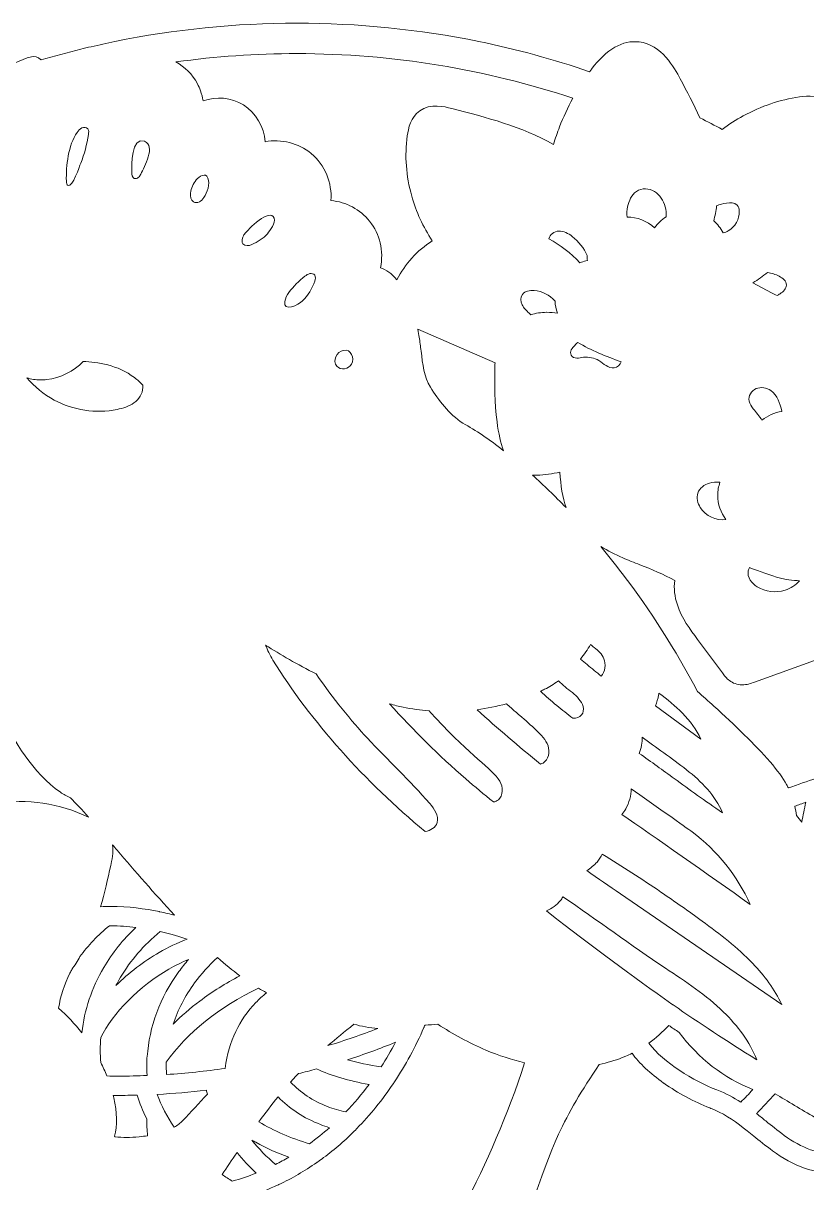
# Model space of a CAD drawing. Header units: inches. Extents: x -8.5 to 16.5, y -24.5 to 7.3.
# Drawn here: x 2.94 to 5.976, y -13.496 to -9 of the extents above; entities that cross this region are included whole.
import ezdxf

# ---------------------------------------------------------------- set-up
doc = ezdxf.new("R2010")
doc.units = ezdxf.units.IN
doc.header["$MEASUREMENT"] = 0
doc.layers.add('Layer 5', color=7, linetype='Continuous')

msp = doc.modelspace()

# ---------------------------------------------------------------- linework, layer by layer
at = {"layer": 'Layer 5', "lineweight": 0}
for points, knots in [([(7.5, -12.5), (7.5, -12.2626), (7.4761, -12.0253), (7.4289, -11.7947), (7.3829, -11.5699), (7.3143, -11.3489), (7.2249, -11.1376), (7.1782, -11.0272), (7.1256, -10.9189), (7.0676, -10.8135), (7.0702, -10.8047), (7.0726, -10.7958), (7.0747, -10.7869), (7.0777, -10.7747), (7.0743, -10.7618), (7.0658, -10.7526), (7.0572, -10.7434), (7.0447, -10.7391), (7.0323, -10.7411), (7.0305, -10.7414), (7.0288, -10.7417), (7.027, -10.7419), (6.9878, -10.6745), (6.9463, -10.6084), (6.9027, -10.5438), (6.9088, -10.5057), (6.9101, -10.4671), (6.9064, -10.4293), (6.9054, -10.4194), (6.8999, -10.4016), (6.8741, -10.3937), (6.869, -10.3921), (6.8624, -10.3907), (6.854, -10.3892), (6.8415, -10.3871), (6.8241, -10.3848), (6.8024, -10.3826), (6.7969, -10.382), (6.7913, -10.3814), (6.7858, -10.3809), (6.6903, -10.2556), (6.5862, -10.1364), (6.4749, -10.0251), (6.3437, -9.8939), (6.2016, -9.7728), (6.0513, -9.6639), (6.0814, -9.5912), (6.0999, -9.5139), (6.1049, -9.4351), (6.1063, -9.4131), (6.1105, -9.3461), (6.0645, -9.3078), (6.0284, -9.2778), (5.9802, -9.2808), (5.9471, -9.2856), (5.8718, -9.2967), (5.7987, -9.3215), (5.7299, -9.3592), (5.7013, -9.3749), (5.6742, -9.3924), (5.6484, -9.4118), (5.6199, -9.3965), (5.5911, -9.3816), (5.5621, -9.3671), (5.5384, -9.3144), (5.5113, -9.264), (5.4856, -9.2163), (5.4624, -9.1731), (5.414, -9.0831), (5.3265, -9.0726), (5.2625, -9.0649), (5.2003, -9.1005), (5.1416, -9.1786), (5.1392, -9.1817), (5.1368, -9.1849), (5.1345, -9.188), (4.9941, -9.14), (4.8505, -9.1008), (4.7053, -9.0711), (4.4747, -9.0239), (4.2374, -9), (4, -9), (3.7626, -9), (3.5253, -9.0239), (3.2947, -9.0711), (3.2639, -9.0774), (3.2333, -9.0841), (3.2027, -9.0913), (3.1892, -9.0933), (3.1758, -9.0965), (3.1625, -9.1009), (3.1109, -9.1136), (3.0596, -9.1274), (3.0086, -9.1425), (3.0079, -9.1417), (3.0072, -9.141), (3.0065, -9.1403), (2.9973, -9.1311), (2.9839, -9.1273), (2.9713, -9.1304), (2.9274, -9.1409), (2.887, -9.1619), (2.8505, -9.1932), (2.7786, -9.2182), (2.7076, -9.2455), (2.6376, -9.2751), (2.4302, -9.3628), (2.2302, -9.4714), (2.0431, -9.5978), (1.8578, -9.723), (1.6835, -9.8668), (1.5251, -10.0251), (1.3668, -10.1835), (1.223, -10.3578), (1.0978, -10.5431), (0.9714, -10.7302), (0.8628, -10.9302), (0.7751, -11.1376), (0.6857, -11.3489), (0.6171, -11.5699), (0.5711, -11.7947), (0.5239, -12.0253), (0.5, -12.2626), (0.5, -12.5), (0.5, -12.7374), (0.5239, -12.9747), (0.5711, -13.2053), (0.6171, -13.4301), (0.6857, -13.6511), (0.7751, -13.8624), (0.7919, -13.9023), (0.8096, -13.9419), (0.828, -13.9812), (0.8256, -13.9943), (0.825, -14.0074), (0.8261, -14.0205), (0.8292, -14.0579), (0.8466, -14.0888), (0.8752, -14.1075), (0.8817, -14.1117), (0.8885, -14.1152), (0.8957, -14.118), (0.9566, -14.2346), (1.0242, -14.348), (1.0978, -14.4569), (1.2099, -14.6229), (1.337, -14.7801), (1.4761, -14.9249), (1.4815, -15.0009), (1.492, -15.079), (1.5076, -15.1589), (1.5102, -15.172), (1.5195, -15.1827), (1.5322, -15.1871), (1.5361, -15.1885), (1.5403, -15.1892), (1.5444, -15.1892), (1.5532, -15.1892), (1.562, -15.186), (1.5689, -15.18), (1.6018, -15.1515), (1.6352, -15.129), (1.6703, -15.112), (1.788, -15.217), (1.9128, -15.3142), (2.0431, -15.4022), (2.2302, -15.5286), (2.4302, -15.6372), (2.6376, -15.7249), (2.8489, -15.8143), (3.0699, -15.8829), (3.2947, -15.9289), (3.5253, -15.9761), (3.7626, -16), (4, -16), (4.2374, -16), (4.4747, -15.9761), (4.7053, -15.9289), (4.9301, -15.8829), (5.1511, -15.8143), (5.3624, -15.7249), (5.5698, -15.6372), (5.7698, -15.5286), (5.9569, -15.4022), (6.086, -15.315), (6.2096, -15.2189), (6.3263, -15.115), (6.4508, -15.0467), (6.5575, -14.9645), (6.6429, -14.8702), (6.6693, -14.8411), (6.6934, -14.811), (6.7155, -14.7799), (6.7156, -14.7797), (6.7158, -14.7794), (6.716, -14.7791), (6.7535, -14.7261), (6.7847, -14.6703), (6.8093, -14.6121), (6.8094, -14.6118), (6.8095, -14.6115), (6.8096, -14.6112), (6.8166, -14.5948), (6.823, -14.5781), (6.8289, -14.5612), (6.854, -14.5269), (6.8785, -14.4921), (6.9022, -14.4569), (7.0286, -14.2698), (7.1372, -14.0698), (7.2249, -13.8624), (7.2338, -13.8414), (7.2424, -13.8204), (7.2509, -13.7992), (7.2515, -13.799), (7.2522, -13.7987), (7.2528, -13.7985), (7.2803, -13.7869), (7.302, -13.7641), (7.314, -13.7343), (7.3276, -13.7003), (7.328, -13.6601), (7.3152, -13.6251), (7.3618, -13.4877), (7.3999, -13.3472), (7.4289, -13.2053), (7.4761, -12.9747), (7.5, -12.7374), (7.5, -12.5)], [0, 0, 0, 0, 1, 1, 1, 2, 2, 2, 3, 3, 3, 4, 4, 4, 5, 5, 5, 6, 6, 6, 7, 7, 7, 8, 8, 8, 9, 9, 9, 10, 10, 10, 11, 11, 11, 12, 12, 12, 13, 13, 13, 14, 14, 14, 15, 15, 15, 16, 16, 16, 17, 17, 17, 18, 18, 18, 19, 19, 19, 20, 20, 20, 21, 21, 21, 22, 22, 22, 23, 23, 23, 24, 24, 24, 25, 25, 25, 26, 26, 26, 27, 27, 27, 28, 28, 28, 29, 29, 29, 30, 30, 30, 31, 31, 31, 32, 32, 32, 33, 33, 33, 34, 34, 34, 35, 35, 35, 36, 36, 36, 37, 37, 37, 38, 38, 38, 39, 39, 39, 40, 40, 40, 41, 41, 41, 42, 42, 42, 43, 43, 43, 44, 44, 44, 45, 45, 45, 46, 46, 46, 47, 47, 47, 48, 48, 48, 49, 49, 49, 50, 50, 50, 51, 51, 51, 52, 52, 52, 53, 53, 53, 54, 54, 54, 55, 55, 55, 56, 56, 56, 57, 57, 57, 58, 58, 58, 59, 59, 59, 60, 60, 60, 61, 61, 61, 62, 62, 62, 63, 63, 63, 64, 64, 64, 65, 65, 65, 66, 66, 66, 67, 67, 67, 68, 68, 68, 69, 69, 69, 70, 70, 70, 71, 71, 71, 72, 72, 72, 73, 73, 73, 74, 74, 74, 75, 75, 75, 76, 76, 76, 76]), ([(4, -9.1179), (4.3735, -9.1179), (4.733, -9.1787), (5.0693, -9.2911), (5.0497, -9.3269), (5.0325, -9.3642), (5.0177, -9.4024), (5.0091, -9.4245), (5.0014, -9.447), (4.9946, -9.4697), (4.8706, -9.4005), (4.7332, -9.3651), (4.5999, -9.3307), (4.5714, -9.3233), (4.5183, -9.3096), (4.476, -9.3399), (4.4413, -9.3648), (4.4319, -9.4073), (4.4278, -9.437), (4.4173, -9.5139), (4.4231, -9.5923), (4.4449, -9.67), (4.4621, -9.7312), (4.4894, -9.7905), (4.5247, -9.8436), (4.4663, -9.8815), (4.4184, -9.9337), (4.3878, -9.9946), (4.3669, -9.9698), (4.3451, -9.9556), (4.3245, -9.948), (4.3367, -9.882), (4.322, -9.8181), (4.2819, -9.7679), (4.2449, -9.7215), (4.191, -9.6932), (4.1321, -9.6877), (4.1369, -9.6195), (4.1088, -9.5492), (4.0557, -9.505), (4.0066, -9.4641), (3.9392, -9.4482), (3.8768, -9.4597), (3.8728, -9.4025), (3.842, -9.3472), (3.7926, -9.3165), (3.7461, -9.2877), (3.6876, -9.2832), (3.6368, -9.3009), (3.6346, -9.2876), (3.6312, -9.2745), (3.6264, -9.2616), (3.623, -9.2525), (3.6191, -9.2437), (3.6145, -9.235), (3.5948, -9.1981), (3.5658, -9.1687), (3.5313, -9.1502), (3.6845, -9.1289), (3.841, -9.1179), (4, -9.1179)], [0, 0, 0, 0, 1, 1, 1, 2, 2, 2, 3, 3, 3, 4, 4, 4, 5, 5, 5, 6, 6, 6, 7, 7, 7, 8, 8, 8, 9, 9, 9, 10, 10, 10, 11, 11, 11, 12, 12, 12, 13, 13, 13, 14, 14, 14, 15, 15, 15, 16, 16, 16, 17, 17, 17, 18, 18, 18, 19, 19, 19, 20, 20, 20, 20]), ([(3.1489, -9.4232), (3.1537, -9.4164), (3.1591, -9.4095), (3.1667, -9.406), (3.1742, -9.4024), (3.1844, -9.4031), (3.1896, -9.4096), (3.1944, -9.4156), (3.1936, -9.4242), (3.1924, -9.4318), (3.1865, -9.4699), (3.1763, -9.5074), (3.1623, -9.5433), (3.1577, -9.555), (3.1303, -9.6367), (3.1139, -9.6296), (3.1079, -9.6271), (3.1068, -9.6193), (3.1067, -9.6128), (3.1055, -9.5526), (3.1137, -9.4737), (3.1489, -9.4232)], [0, 0, 0, 0, 1, 1, 1, 2, 2, 2, 3, 3, 3, 4, 4, 4, 5, 5, 5, 6, 6, 6, 7, 7, 7, 7]), ([(3.4092, -9.458), (3.4545, -9.4748), (3.409, -9.5582), (3.3952, -9.5849), (3.3926, -9.5899), (3.3898, -9.5949), (3.3855, -9.5985), (3.3811, -9.602), (3.3749, -9.6038), (3.3698, -9.6015), (3.3621, -9.598), (3.3607, -9.5879), (3.3606, -9.5794), (3.3604, -9.551), (3.3575, -9.4389), (3.4092, -9.458)], [0, 0, 0, 0, 1, 1, 1, 2, 2, 2, 3, 3, 3, 4, 4, 4, 5, 5, 5, 5]), ([(2.5362, -9.4513), (2.5053, -9.5073), (2.4816, -9.5644), (2.4648, -9.6238), (2.453, -9.6651), (2.4445, -9.7076), (2.4392, -9.7515), (2.42, -9.9085), (2.4386, -10.0879), (2.4993, -10.3301), (2.4993, -10.3303), (2.4994, -10.3306), (2.4995, -10.3308), (2.5018, -10.3402), (2.5042, -10.3497), (2.5067, -10.3594), (2.5087, -10.367), (2.5129, -10.3735), (2.5186, -10.3784), (2.5176, -10.3789), (2.5165, -10.3794), (2.5155, -10.3799), (2.5155, -10.3799), (2.5067, -10.3848), (2.5067, -10.3848), (2.4396, -10.4218), (2.3635, -10.4638), (2.2914, -10.5242), (2.2069, -10.5949), (2.1446, -10.6771), (2.101, -10.7755), (2.096, -10.7867), (2.0968, -10.7996), (2.1032, -10.8101), (2.1095, -10.8206), (2.1206, -10.8273), (2.1328, -10.8281), (2.1592, -10.8297), (2.1805, -10.8305), (2.2018, -10.8305), (2.2751, -10.8305), (2.3933, -10.8221), (2.5795, -10.7507), (2.5779, -10.7581), (2.5785, -10.766), (2.5817, -10.7734), (2.6069, -10.8316), (2.641, -10.8816), (2.6832, -10.922), (2.7168, -10.9542), (2.7563, -10.9811), (2.8009, -11.0024), (2.7648, -11.1026), (2.7531, -11.2355), (2.7669, -11.39), (2.7739, -11.4683), (2.8096, -11.585), (2.8579, -11.6871), (2.9016, -11.7795), (2.9762, -11.9056), (3.0838, -11.9815), (3.0957, -11.9899), (3.1087, -11.9969), (3.1224, -12.0026), (3.1438, -12.0243), (3.1672, -12.0498), (3.1926, -12.0783), (3.0812, -12.0238), (2.9538, -12.0053), (2.8314, -12.026), (2.7934, -12.0325), (2.7561, -12.0426), (2.72, -12.0564), (2.7448, -11.9656), (2.7541, -11.8702), (2.7466, -11.7758), (2.7435, -11.7367), (2.7368, -11.6859), (2.7124, -11.64), (2.6855, -11.5893), (2.6399, -11.5538), (2.5906, -11.5452), (2.5475, -11.5376), (2.5071, -11.5502), (2.4715, -11.5613), (2.4447, -11.5697), (2.4193, -11.5776), (2.396, -11.5765), (2.3764, -11.5755), (2.3558, -11.568), (2.3339, -11.5601), (2.3191, -11.5547), (2.3037, -11.5492), (2.2873, -11.5451), (2.24, -11.5333), (2.1887, -11.536), (2.1396, -11.5515), (2.1837, -11.4054), (2.1331, -11.2358), (2.0693, -11.1236), (2.0638, -11.1138), (2.0541, -11.107), (2.043, -11.1051), (2.034, -11.1036), (2.0248, -11.1054), (2.0172, -11.1101), (2.0113, -11.0405), (1.995, -10.9709), (1.9688, -10.905), (1.9303, -10.8078), (1.8708, -10.7198), (1.7969, -10.6505), (1.7155, -10.5742), (1.6297, -10.5448), (1.5553, -10.5678), (1.5423, -10.5719), (1.5297, -10.5776), (1.5177, -10.5849), (1.5161, -10.5858), (1.5145, -10.5868), (1.5129, -10.5879), (1.4773, -10.6111), (1.4477, -10.6478), (1.43, -10.6923), (1.4087, -10.7462), (1.406, -10.8038), (1.4062, -10.853), (1.4068, -11.0365), (1.4384, -11.2051), (1.5001, -11.3549), (1.4798, -11.3603), (1.4607, -11.3684), (1.443, -11.3795), (1.4297, -11.3878), (1.4229, -11.4035), (1.4261, -11.4189), (1.4276, -11.4263), (1.4294, -11.4337), (1.4315, -11.4411), (1.2504, -11.4046), (1.1049, -11.3736), (1.0025, -11.2171), (0.996, -11.2071), (0.9896, -11.1966), (0.9834, -11.1855), (0.9769, -11.1738), (0.9646, -11.1665), (0.9513, -11.1663), (0.9379, -11.1661), (0.9254, -11.173), (0.9185, -11.1845), (0.9129, -11.194), (0.9073, -11.2035), (0.9018, -11.213), (0.9018, -11.213), (0.9017, -11.213), (0.9017, -11.2131), (0.8684, -11.2707), (0.8389, -11.3285), (0.8129, -11.3861), (0.811, -11.3855), (0.809, -11.385), (0.8069, -11.3847), (1.1046, -10.5348), (1.7326, -9.8387), (2.5362, -9.4513)], [0, 0, 0, 0, 1, 1, 1, 2, 2, 2, 3, 3, 3, 4, 4, 4, 5, 5, 5, 6, 6, 6, 7, 7, 7, 8, 8, 8, 9, 9, 9, 10, 10, 10, 11, 11, 11, 12, 12, 12, 13, 13, 13, 14, 14, 14, 15, 15, 15, 16, 16, 16, 17, 17, 17, 18, 18, 18, 19, 19, 19, 20, 20, 20, 21, 21, 21, 22, 22, 22, 23, 23, 23, 24, 24, 24, 25, 25, 25, 26, 26, 26, 27, 27, 27, 28, 28, 28, 29, 29, 29, 30, 30, 30, 31, 31, 31, 32, 32, 32, 33, 33, 33, 34, 34, 34, 35, 35, 35, 36, 36, 36, 37, 37, 37, 38, 38, 38, 39, 39, 39, 40, 40, 40, 41, 41, 41, 42, 42, 42, 43, 43, 43, 44, 44, 44, 45, 45, 45, 46, 46, 46, 47, 47, 47, 48, 48, 48, 49, 49, 49, 50, 50, 50, 51, 51, 51, 52, 52, 52, 53, 53, 53, 54, 54, 54, 55, 55, 55, 55]), ([(3.588, -9.6587), (3.5906, -9.64), (3.5985, -9.6222), (3.6103, -9.6075), (3.6204, -9.5947), (3.6472, -9.5764), (3.6556, -9.6002), (3.664, -9.6238), (3.6529, -9.6569), (3.6393, -9.6763), (3.6347, -9.6828), (3.6292, -9.689), (3.6221, -9.6926), (3.615, -9.6962), (3.606, -9.6969), (3.5991, -9.6929), (3.5882, -9.6865), (3.5863, -9.6713), (3.588, -9.6587)], [0, 0, 0, 0, 1, 1, 1, 2, 2, 2, 3, 3, 3, 4, 4, 4, 5, 5, 5, 6, 6, 6, 6]), ([(5.2817, -9.7117), (5.287, -9.6888), (5.2962, -9.6651), (5.3156, -9.6519), (5.3361, -9.6381), (5.3647, -9.6395), (5.3858, -9.6523), (5.407, -9.6651), (5.421, -9.6877), (5.4271, -9.7116), (5.4304, -9.7245), (5.4316, -9.7377), (5.4313, -9.7509), (5.4133, -9.762), (5.3981, -9.7765), (5.3863, -9.7931), (5.3574, -9.7665), (5.3191, -9.7515), (5.2794, -9.7517), (5.277, -9.7389), (5.2787, -9.7246), (5.2817, -9.7117)], [0, 0, 0, 0, 1, 1, 1, 2, 2, 2, 3, 3, 3, 4, 4, 4, 5, 5, 5, 6, 6, 6, 7, 7, 7, 7]), ([(5.6265, -9.708), (5.6385, -9.7024), (5.6518, -9.6998), (5.6649, -9.6977), (5.6792, -9.6955), (5.696, -9.6945), (5.706, -9.705), (5.712, -9.7113), (5.714, -9.7206), (5.7143, -9.7294), (5.7154, -9.7598), (5.6983, -9.7901), (5.6717, -9.805), (5.6654, -9.8085), (5.6585, -9.8111), (5.6514, -9.8128), (5.6424, -9.7951), (5.6303, -9.7795), (5.6155, -9.7665), (5.6203, -9.7472), (5.624, -9.7276), (5.6265, -9.708)], [0, 0, 0, 0, 1, 1, 1, 2, 2, 2, 3, 3, 3, 4, 4, 4, 5, 5, 5, 6, 6, 6, 7, 7, 7, 7]), ([(3.886, -9.8161), (3.8695, -9.8344), (3.8478, -9.8485), (3.8254, -9.8585), (3.8155, -9.8629), (3.7991, -9.8653), (3.7911, -9.8557), (3.7862, -9.8498), (3.7869, -9.8412), (3.7895, -9.8332), (3.7914, -9.8274), (3.7944, -9.8218), (3.7969, -9.8179), (3.8087, -9.7998), (3.897, -9.7133), (3.912, -9.7561), (3.9182, -9.7737), (3.8968, -9.804), (3.886, -9.8161)], [0, 0, 0, 0, 1, 1, 1, 2, 2, 2, 3, 3, 3, 4, 4, 4, 5, 5, 5, 6, 6, 6, 6]), ([(5.1252, -9.9007), (5.125, -9.9072), (5.1251, -9.9137), (5.1256, -9.9202), (5.118, -9.9218), (5.1105, -9.9239), (5.1031, -9.9266), (5.1008, -9.9274), (5.0986, -9.9283), (5.0964, -9.9292), (5.0614, -9.8919), (5.0205, -9.86), (4.9766, -9.8357), (4.9796, -9.8189), (4.9974, -9.8066), (5.0148, -9.8059), (5.0339, -9.8052), (5.0517, -9.815), (5.0668, -9.8267), (5.0918, -9.8462), (5.112, -9.8719), (5.1252, -9.9007)], [0, 0, 0, 0, 1, 1, 1, 2, 2, 2, 3, 3, 3, 4, 4, 4, 5, 5, 5, 6, 6, 6, 7, 7, 7, 7]), ([(3.9531, -10.0785), (3.9549, -10.066), (3.9618, -10.0548), (3.9692, -10.0446), (3.9866, -10.0204), (4.0076, -9.9988), (4.0314, -9.9808), (4.037, -9.9765), (4.0431, -9.9723), (4.05, -9.9708), (4.0569, -9.9694), (4.065, -9.9713), (4.069, -9.9772), (4.0733, -9.9836), (4.0715, -9.9922), (4.0691, -9.9996), (4.0599, -10.0277), (4.0432, -10.0559), (4.0217, -10.0766), (4.0067, -10.091), (3.9467, -10.1228), (3.9531, -10.0785)], [0, 0, 0, 0, 1, 1, 1, 2, 2, 2, 3, 3, 3, 4, 4, 4, 5, 5, 5, 6, 6, 6, 7, 7, 7, 7]), ([(5.8236, -9.9664), (5.8394, -9.969), (5.8548, -9.9739), (5.8692, -9.9812), (5.8829, -9.9882), (5.897, -9.9996), (5.897, -10.015), (5.897, -10.0296), (5.8845, -10.0407), (5.8724, -10.0488), (5.8686, -10.0514), (5.8646, -10.0538), (5.8605, -10.0561), (5.8535, -10.0523), (5.8465, -10.0486), (5.8397, -10.045), (5.8397, -10.045), (5.7673, -10.0067), (5.7673, -10.0067), (5.7867, -9.9942), (5.8055, -9.9807), (5.8236, -9.9664)], [0, 0, 0, 0, 1, 1, 1, 2, 2, 2, 3, 3, 3, 4, 4, 4, 5, 5, 5, 6, 6, 6, 7, 7, 7, 7]), ([(4.969, -10.1209), (4.9686, -10.1209), (4.9683, -10.1209), (4.9679, -10.1209), (4.9465, -10.121), (4.926, -10.1241), (4.9068, -10.1302), (4.9043, -10.128), (4.9018, -10.1257), (4.8993, -10.1234), (4.8892, -10.1139), (4.879, -10.1039), (4.873, -10.0914), (4.867, -10.0789), (4.8661, -10.063), (4.8741, -10.0517), (4.8837, -10.038), (4.9028, -10.035), (4.9195, -10.0365), (4.9503, -10.0393), (4.9798, -10.0542), (5.0005, -10.0771), (5.0009, -10.0931), (5.0038, -10.109), (5.0093, -10.1245), (4.9957, -10.1221), (4.9822, -10.1209), (4.969, -10.1209)], [0, 0, 0, 0, 1, 1, 1, 2, 2, 2, 3, 3, 3, 4, 4, 4, 5, 5, 5, 6, 6, 6, 7, 7, 7, 8, 8, 8, 9, 9, 9, 9]), ([(4.7757, -10.5459), (4.7814, -10.5906), (4.7899, -10.6276), (4.8013, -10.6573), (4.7456, -10.6138), (4.6922, -10.5776), (4.6436, -10.5507), (4.5879, -10.5146), (4.5499, -10.4621), (4.5172, -10.4107), (4.4935, -10.3735), (4.4873, -10.3214), (4.4813, -10.2709), (4.4792, -10.253), (4.477, -10.2346), (4.4741, -10.2169), (4.4727, -10.2085), (4.4708, -10.1982), (4.4684, -10.1867), (4.4684, -10.1867), (4.7681, -10.3172), (4.7681, -10.3172), (4.7675, -10.3253), (4.7671, -10.3336), (4.7672, -10.342), (4.7672, -10.3455), (4.7671, -10.3501), (4.7671, -10.3558), (4.7668, -10.3931), (4.7661, -10.4708), (4.7757, -10.5459)], [0, 0, 0, 0, 1, 1, 1, 2, 2, 2, 3, 3, 3, 4, 4, 4, 5, 5, 5, 6, 6, 6, 7, 7, 7, 8, 8, 8, 9, 9, 9, 10, 10, 10, 10]), ([(5.2564, -10.3126), (5.2531, -10.3247), (5.2423, -10.3345), (5.2298, -10.3362), (5.2187, -10.3378), (5.2075, -10.3334), (5.1979, -10.3274), (5.1884, -10.3214), (5.1799, -10.3139), (5.1703, -10.308), (5.1527, -10.2973), (5.1314, -10.2928), (5.1109, -10.2954), (5.1023, -10.2966), (5.0937, -10.2989), (5.085, -10.2987), (5.0763, -10.2984), (5.067, -10.2948), (5.0629, -10.2871), (5.0595, -10.2807), (5.0604, -10.2727), (5.0635, -10.2662), (5.0666, -10.2596), (5.0717, -10.2542), (5.0767, -10.249), (5.0803, -10.2451), (5.084, -10.2413), (5.0881, -10.2378), (5.1401, -10.2682), (5.1979, -10.2915), (5.2564, -10.3126)], [0, 0, 0, 0, 1, 1, 1, 2, 2, 2, 3, 3, 3, 4, 4, 4, 5, 5, 5, 6, 6, 6, 7, 7, 7, 8, 8, 8, 9, 9, 9, 10, 10, 10, 10]), ([(4.18, -10.2683), (4.2096, -10.262), (4.2259, -10.2986), (4.212, -10.3213), (4.2062, -10.3309), (4.1962, -10.3381), (4.1851, -10.3399), (4.174, -10.3418), (4.1619, -10.3379), (4.1544, -10.3295), (4.1362, -10.3092), (4.1557, -10.2735), (4.18, -10.2683)], [0, 0, 0, 0, 1, 1, 1, 2, 2, 2, 3, 3, 3, 4, 4, 4, 4]), ([(3.0071, -10.383), (3.0148, -10.383), (3.0228, -10.3825), (3.0308, -10.3816), (3.084, -10.3754), (3.1346, -10.3501), (3.1718, -10.3116), (3.2269, -10.3129), (3.3056, -10.3248), (3.3709, -10.3741), (3.3826, -10.383), (3.3934, -10.3928), (3.4031, -10.4034), (3.4034, -10.4065), (3.4035, -10.4097), (3.4034, -10.413), (3.4022, -10.4365), (3.3876, -10.458), (3.3685, -10.4718), (3.3494, -10.4856), (3.3262, -10.4928), (3.3031, -10.4974), (3.221, -10.5139), (3.1333, -10.5008), (3.0596, -10.461), (3.0193, -10.4392), (2.9834, -10.4095), (2.954, -10.3744), (2.9701, -10.3801), (2.9879, -10.383), (3.0071, -10.383)], [0, 0, 0, 0, 1, 1, 1, 2, 2, 2, 3, 3, 3, 4, 4, 4, 5, 5, 5, 6, 6, 6, 7, 7, 7, 8, 8, 8, 9, 9, 9, 10, 10, 10, 10]), ([(5.7797, -10.4168), (5.7981, -10.409), (5.8203, -10.413), (5.8366, -10.4246), (5.8617, -10.4423), (5.8725, -10.4739), (5.8794, -10.5039), (5.8795, -10.5044), (5.8796, -10.5049), (5.8797, -10.5054), (5.8506, -10.5094), (5.8239, -10.5215), (5.8023, -10.5395), (5.7927, -10.5238), (5.7793, -10.5092), (5.7685, -10.4947), (5.7618, -10.4856), (5.7549, -10.4762), (5.7526, -10.4651), (5.7486, -10.4456), (5.7613, -10.4247), (5.7797, -10.4168)], [0, 0, 0, 0, 1, 1, 1, 2, 2, 2, 3, 3, 3, 4, 4, 4, 5, 5, 5, 6, 6, 6, 7, 7, 7, 7]), ([(4.913, -10.7516), (4.9187, -10.7521), (4.9244, -10.7523), (4.9302, -10.7523), (4.9598, -10.7523), (4.9907, -10.7466), (5.0188, -10.7409), (5.0228, -10.7914), (5.0295, -10.8397), (5.0429, -10.8779), (4.9998, -10.833), (4.9561, -10.7906), (4.913, -10.7516)], [0, 0, 0, 0, 1, 1, 1, 2, 2, 2, 3, 3, 3, 4, 4, 4, 4]), ([(5.5539, -10.8217), (5.5606, -10.8024), (5.5789, -10.7889), (5.5986, -10.7832), (5.6118, -10.7795), (5.6256, -10.7788), (5.6394, -10.7795), (5.6339, -10.7954), (5.6309, -10.8125), (5.6309, -10.8303), (5.6309, -10.8646), (5.642, -10.8975), (5.6626, -10.9245), (5.6245, -10.9291), (5.5837, -10.9109), (5.5633, -10.8781), (5.5528, -10.8614), (5.5474, -10.8403), (5.5539, -10.8217)], [0, 0, 0, 0, 1, 1, 1, 2, 2, 2, 3, 3, 3, 4, 4, 4, 5, 5, 5, 6, 6, 6, 6]), ([(7.2718, -13.3584), (7.2576, -13.3381), (7.2295, -13.3092), (7.1701, -13.262), (7.1574, -13.2519), (7.1433, -13.241), (7.1276, -13.2291), (7.0516, -13.1717), (6.9604, -13.1091), (6.8872, -13.0589), (6.8623, -13.0418), (6.8388, -13.0256), (6.8196, -13.0122), (6.8196, -13.0122), (6.6991, -12.9281), (6.6991, -12.9281), (6.7434, -12.837), (6.7764, -12.7403), (6.7979, -12.6392), (6.798, -12.6388), (6.7981, -12.6384), (6.7981, -12.6379), (6.8074, -12.5941), (6.8145, -12.5495), (6.8194, -12.5042), (6.8223, -12.4775), (6.8244, -12.4507), (6.8258, -12.4237), (6.8258, -12.4235), (6.8258, -12.4233), (6.8258, -12.4232), (6.8394, -12.1529), (6.777, -11.8667), (6.6434, -11.5887), (6.6434, -11.5887), (6.6434, -11.5886), (6.6434, -11.5886), (6.6385, -11.5786), (6.6336, -11.5685), (6.6286, -11.5585), (6.6223, -11.546), (6.6095, -11.538), (6.5955, -11.5378), (6.5814, -11.5377), (6.5684, -11.5454), (6.5619, -11.5579), (6.45, -11.7715), (6.3037, -11.8335), (6.1213, -11.8929), (6.1212, -11.8929), (6.1211, -11.8929), (6.121, -11.8929), (6.1037, -11.8986), (6.086, -11.9042), (6.068, -11.9099), (6.05, -11.9156), (6.0317, -11.9215), (6.013, -11.9275), (6.0129, -11.9276), (6.0128, -11.9276), (6.0127, -11.9276), (5.9777, -11.939), (5.9416, -11.9512), (5.9045, -11.965), (5.9024, -11.9606), (5.9002, -11.9563), (5.8979, -11.952), (5.8711, -11.9014), (5.8074, -11.8308), (5.7337, -11.7583), (5.6959, -11.7211), (5.6554, -11.6834), (5.6159, -11.6476), (5.5943, -11.6279), (5.5729, -11.6089), (5.5524, -11.5908), (5.4685, -11.4308), (5.3697, -11.2761), (5.2609, -11.1334), (5.2338, -11.0977), (5.206, -11.0628), (5.1776, -11.0288), (5.2047, -11.0457), (5.2334, -11.0597), (5.2625, -11.0724), (5.2846, -11.0821), (5.3071, -11.091), (5.3293, -11.0998), (5.3743, -11.1177), (5.4206, -11.1361), (5.464, -11.1604), (5.4603, -11.1906), (5.4636, -11.2232), (5.4743, -11.2553), (5.4915, -11.3068), (5.5239, -11.3505), (5.5525, -11.389), (5.5525, -11.389), (5.6489, -11.5189), (5.6489, -11.5189), (5.6522, -11.5233), (5.6561, -11.5285), (5.6607, -11.5337), (5.6697, -11.544), (5.6816, -11.5546), (5.6979, -11.5605), (5.7064, -11.5636), (5.7156, -11.5651), (5.7251, -11.5651), (5.7428, -11.5651), (5.7586, -11.56), (5.7732, -11.5547), (5.7732, -11.5547), (5.8204, -11.5378), (5.8204, -11.5378), (5.8204, -11.5378), (6.0991, -11.4375), (6.0991, -11.4375), (6.1091, -11.4339), (6.1196, -11.4301), (6.1304, -11.4258), (6.1593, -11.4517), (6.1994, -11.4698), (6.2428, -11.4759), (6.2583, -11.4781), (6.2737, -11.4791), (6.2889, -11.4791), (6.3737, -11.4791), (6.4544, -11.4482), (6.5328, -11.4182), (6.6225, -11.3839), (6.7073, -11.3514), (6.7918, -11.3663), (6.7956, -11.367), (6.7996, -11.3678), (6.8037, -11.3686), (6.8299, -11.3738), (6.8624, -11.3802), (6.8943, -11.3654), (6.9272, -11.3502), (6.9494, -11.3158), (6.9521, -11.2758), (6.954, -11.2485), (6.9477, -11.2206), (6.9322, -11.1879), (6.9165, -11.1548), (6.8952, -11.1242), (6.8691, -11.0968), (6.8874, -11.0829), (6.9048, -11.068), (6.9212, -11.0521), (6.9533, -11.0211), (6.9815, -10.9865), (7.0052, -10.9493), (7.246, -11.4141), (7.3821, -11.9414), (7.3821, -12.5), (7.3821, -12.7965), (7.3438, -13.0842), (7.2718, -13.3584)], [0, 0, 0, 0, 1, 1, 1, 2, 2, 2, 3, 3, 3, 4, 4, 4, 5, 5, 5, 6, 6, 6, 7, 7, 7, 8, 8, 8, 9, 9, 9, 10, 10, 10, 11, 11, 11, 12, 12, 12, 13, 13, 13, 14, 14, 14, 15, 15, 15, 16, 16, 16, 17, 17, 17, 18, 18, 18, 19, 19, 19, 20, 20, 20, 21, 21, 21, 22, 22, 22, 23, 23, 23, 24, 24, 24, 25, 25, 25, 26, 26, 26, 27, 27, 27, 28, 28, 28, 29, 29, 29, 30, 30, 30, 31, 31, 31, 32, 32, 32, 33, 33, 33, 34, 34, 34, 35, 35, 35, 36, 36, 36, 37, 37, 37, 38, 38, 38, 39, 39, 39, 40, 40, 40, 41, 41, 41, 42, 42, 42, 43, 43, 43, 44, 44, 44, 45, 45, 45, 46, 46, 46, 47, 47, 47, 48, 48, 48, 49, 49, 49, 50, 50, 50, 51, 51, 51, 52, 52, 52, 53, 53, 53, 53]), ([(5.7491, -11.1226), (5.75, -11.1184), (5.7517, -11.1143), (5.7541, -11.1107), (5.7641, -11.1143), (5.7742, -11.1181), (5.7845, -11.1219), (5.8232, -11.1364), (5.8632, -11.1514), (5.9066, -11.1578), (5.9209, -11.1599), (5.935, -11.1609), (5.9479, -11.1615), (5.9327, -11.1783), (5.9132, -11.1913), (5.8916, -11.1982), (5.8561, -11.2096), (5.8158, -11.2046), (5.7842, -11.185), (5.7734, -11.1783), (5.7635, -11.1698), (5.7567, -11.1591), (5.7499, -11.1483), (5.7465, -11.135), (5.7491, -11.1226)], [0, 0, 0, 0, 1, 1, 1, 2, 2, 2, 3, 3, 3, 4, 4, 4, 5, 5, 5, 6, 6, 6, 7, 7, 7, 8, 8, 8, 8]), ([(4.0748, -11.5225), (4.139, -11.6174), (4.2131, -11.7069), (4.2723, -11.7708), (4.3519, -11.8567), (4.4382, -11.9364), (4.5147, -12.0252), (4.5327, -12.046), (4.5513, -12.0724), (4.5434, -12.0989), (4.5375, -12.1187), (4.5176, -12.1308), (4.4968, -12.1334), (4.2656, -11.943), (4.0531, -11.7056), (3.9074, -11.4694), (3.8953, -11.4498), (3.886, -11.4302), (3.879, -11.4108), (3.9357, -11.4483), (4.0025, -11.4864), (4.0748, -11.5225)], [0, 0, 0, 0, 1, 1, 1, 2, 2, 2, 3, 3, 3, 4, 4, 4, 5, 5, 5, 6, 6, 6, 7, 7, 7, 7]), ([(5.1794, -11.5319), (5.1702, -11.5242), (5.161, -11.5167), (5.1519, -11.5092), (5.1332, -11.4939), (5.1152, -11.4792), (5.0994, -11.4652), (5.1136, -11.4472), (5.1265, -11.4282), (5.1375, -11.4087), (5.1424, -11.4126), (5.1474, -11.4165), (5.1524, -11.4204), (5.1677, -11.4323), (5.1823, -11.4461), (5.1896, -11.464), (5.1974, -11.4832), (5.1953, -11.5154), (5.1794, -11.5319)], [0, 0, 0, 0, 1, 1, 1, 2, 2, 2, 3, 3, 3, 4, 4, 4, 5, 5, 5, 6, 6, 6, 6]), ([(5.0931, -11.6202), (5.0999, -11.6291), (5.1061, -11.6388), (5.1088, -11.6497), (5.1115, -11.6606), (5.1102, -11.673), (5.1033, -11.6818), (5.0955, -11.6918), (5.0829, -11.6951), (5.0698, -11.6949), (5.0287, -11.663), (4.9847, -11.6279), (4.9436, -11.5901), (4.9491, -11.5876), (4.9546, -11.585), (4.9601, -11.5823), (4.9777, -11.5737), (4.9956, -11.5625), (5.0133, -11.5494), (5.022, -11.5574), (5.0308, -11.5654), (5.0396, -11.5733), (5.0582, -11.5899), (5.0776, -11.5997), (5.0931, -11.6202)], [0, 0, 0, 0, 1, 1, 1, 2, 2, 2, 3, 3, 3, 4, 4, 4, 5, 5, 5, 6, 6, 6, 7, 7, 7, 8, 8, 8, 8]), ([(5.3892, -11.647), (5.3949, -11.6336), (5.3992, -11.6192), (5.4018, -11.6043), (5.4021, -11.6021), (5.4025, -11.5999), (5.4028, -11.5976), (5.4355, -11.6206), (5.4668, -11.6479), (5.494, -11.6751), (5.5232, -11.7044), (5.5487, -11.7381), (5.5655, -11.7756), (5.5655, -11.7756), (5.3892, -11.647), (5.3892, -11.647)], [0, 0, 0, 0, 1, 1, 1, 2, 2, 2, 3, 3, 3, 4, 4, 4, 5, 5, 5, 5]), ([(4.5129, -11.6663), (4.5219, -11.6759), (4.5306, -11.6852), (4.5389, -11.6942), (4.6768, -11.8438), (4.753, -11.8868), (4.7866, -11.9391), (4.7993, -11.9587), (4.7989, -11.9959), (4.7811, -12.0109), (4.7756, -12.0155), (4.769, -12.0181), (4.762, -12.0193), (4.7255, -11.99), (4.6896, -11.9602), (4.6545, -11.9297), (4.5504, -11.8393), (4.4514, -11.7417), (4.3591, -11.6385), (4.3778, -11.644), (4.3954, -11.6484), (4.4114, -11.6517), (4.4449, -11.6586), (4.4789, -11.6635), (4.5129, -11.6663)], [0, 0, 0, 0, 1, 1, 1, 2, 2, 2, 3, 3, 3, 4, 4, 4, 5, 5, 5, 6, 6, 6, 7, 7, 7, 8, 8, 8, 8]), ([(4.6981, -11.6615), (4.7365, -11.6564), (4.7746, -11.6486), (4.8121, -11.6383), (4.8243, -11.6491), (4.8359, -11.6603), (4.846, -11.6687), (4.8519, -11.6737), (4.8578, -11.6786), (4.8637, -11.6836), (4.8858, -11.7025), (4.9074, -11.7219), (4.9285, -11.7419), (4.9467, -11.7592), (4.9651, -11.7778), (4.9732, -11.8015), (4.9812, -11.8253), (4.9755, -11.8556), (4.9538, -11.8682), (4.9508, -11.87), (4.9476, -11.8713), (4.9443, -11.8723), (4.8595, -11.8028), (4.778, -11.735), (4.6981, -11.6615)], [0, 0, 0, 0, 1, 1, 1, 2, 2, 2, 3, 3, 3, 4, 4, 4, 5, 5, 5, 6, 6, 6, 7, 7, 7, 8, 8, 8, 8]), ([(5.5099, -11.8945), (5.5673, -11.9396), (5.6216, -11.9941), (5.649, -12.0607), (5.5818, -12.0152), (5.5213, -11.9713), (5.4626, -11.9285), (5.4189, -11.8968), (5.374, -11.8641), (5.3263, -11.8308), (5.3344, -11.8101), (5.3384, -11.7891), (5.3383, -11.7679), (5.3892, -11.8061), (5.4529, -11.8496), (5.5099, -11.8945)], [0, 0, 0, 0, 1, 1, 1, 2, 2, 2, 3, 3, 3, 4, 4, 4, 5, 5, 5, 5]), ([(5.5316, -12.1356), (5.629, -12.2081), (5.7072, -12.306), (5.7571, -12.4166), (5.5941, -12.3012), (5.3801, -12.1509), (5.2597, -12.0684), (5.265, -12.0615), (5.2699, -12.0541), (5.2742, -12.0463), (5.2876, -12.0217), (5.295, -11.9946), (5.296, -11.9679), (5.3798, -12.0274), (5.5094, -12.1191), (5.5316, -12.1356)], [0, 0, 0, 0, 1, 1, 1, 2, 2, 2, 3, 3, 3, 4, 4, 4, 5, 5, 5, 5]), ([(5.9294, -12.0357), (5.9438, -12.0304), (5.958, -12.0253), (5.9721, -12.0204), (5.9663, -12.0459), (5.9611, -12.0714), (5.9566, -12.097), (5.95, -12.0882), (5.9431, -12.0796), (5.936, -12.0712), (5.9344, -12.0593), (5.9322, -12.0475), (5.9294, -12.0357)], [0, 0, 0, 0, 1, 1, 1, 2, 2, 2, 3, 3, 3, 4, 4, 4, 4]), ([(3.4695, -12.445), (3.4685, -12.4448), (3.4675, -12.4446), (3.4665, -12.4444), (3.4114, -12.4331), (3.3466, -12.4242), (3.2791, -12.4242), (3.2655, -12.4242), (3.2522, -12.4245), (3.2392, -12.4253), (3.2551, -12.3716), (3.2674, -12.3178), (3.2787, -12.2657), (3.283, -12.2463), (3.2895, -12.2164), (3.2859, -12.1856), (3.2916, -12.1924), (3.2975, -12.1992), (3.3034, -12.206), (3.3727, -12.2868), (3.4485, -12.3752), (3.5263, -12.4584), (3.509, -12.4539), (3.4899, -12.4493), (3.4695, -12.445)], [0, 0, 0, 0, 1, 1, 1, 2, 2, 2, 3, 3, 3, 4, 4, 4, 5, 5, 5, 6, 6, 6, 7, 7, 7, 8, 8, 8, 8]), ([(5.4108, -12.3686), (5.4649, -12.4054), (5.5183, -12.443), (5.5711, -12.4815), (5.6398, -12.5316), (5.7077, -12.5835), (5.7664, -12.645), (5.8115, -12.6923), (5.8512, -12.7457), (5.8791, -12.8046), (5.8791, -12.8046), (5.2541, -12.3754), (5.2541, -12.3754), (5.2107, -12.3456), (5.167, -12.3156), (5.1232, -12.2852), (5.1386, -12.276), (5.1519, -12.2649), (5.1631, -12.252), (5.1712, -12.2426), (5.178, -12.2324), (5.1835, -12.2216), (5.2604, -12.2688), (5.3362, -12.3179), (5.4108, -12.3686)], [0, 0, 0, 0, 1, 1, 1, 2, 2, 2, 3, 3, 3, 4, 4, 4, 5, 5, 5, 6, 6, 6, 7, 7, 7, 8, 8, 8, 8]), ([(5.4579, -12.8058), (5.4578, -12.8056), (5.4576, -12.8055), (5.4574, -12.8053), (5.4562, -12.8044), (5.4549, -12.8035), (5.4535, -12.8027), (5.3, -12.6959), (5.1514, -12.584), (4.967, -12.4416), (4.9883, -12.4324), (5.0069, -12.4188), (5.0211, -12.4014), (5.0246, -12.397), (5.0279, -12.3921), (5.0308, -12.3869), (5.1646, -12.4775), (5.2934, -12.5743), (5.4283, -12.6635), (5.5069, -12.7154), (5.586, -12.7678), (5.6535, -12.8335), (5.7077, -12.8863), (5.7544, -12.9486), (5.782, -13.0186), (5.6638, -12.945), (5.5597, -12.8765), (5.4579, -12.8058)], [0, 0, 0, 0, 1, 1, 1, 2, 2, 2, 3, 3, 3, 4, 4, 4, 5, 5, 5, 6, 6, 6, 7, 7, 7, 8, 8, 8, 9, 9, 9, 9]), ([(3.0764, -12.8188), (3.0839, -12.7721), (3.0986, -12.7262), (3.1208, -12.6827), (3.1231, -12.6779), (3.1256, -12.6732), (3.1282, -12.6686), (3.1392, -12.6528), (3.1496, -12.6363), (3.1595, -12.6189), (3.1904, -12.5755), (3.2291, -12.5349), (3.2738, -12.4992), (3.2756, -12.4992), (3.2773, -12.4991), (3.2791, -12.4991), (3.3124, -12.4991), (3.345, -12.5015), (3.3759, -12.5053), (3.3265, -12.5528), (3.2849, -12.6049), (3.2519, -12.6609), (3.2053, -12.7399), (3.1766, -12.8262), (3.1668, -12.9139), (3.1398, -12.8796), (3.1094, -12.8476), (3.0764, -12.8188)], [0, 0, 0, 0, 1, 1, 1, 2, 2, 2, 3, 3, 3, 4, 4, 4, 5, 5, 5, 6, 6, 6, 7, 7, 7, 8, 8, 8, 9, 9, 9, 9]), ([(3.4667, -12.6024), (3.4066, -12.637), (3.3487, -12.6818), (3.2991, -12.7307), (3.3045, -12.72), (3.3103, -12.7095), (3.3165, -12.699), (3.3549, -12.6338), (3.4065, -12.5742), (3.47, -12.5218), (3.5146, -12.5318), (3.5511, -12.5431), (3.5747, -12.5512), (3.5369, -12.5657), (3.5008, -12.5828), (3.4667, -12.6024)], [0, 0, 0, 0, 1, 1, 1, 2, 2, 2, 3, 3, 3, 4, 4, 4, 5, 5, 5, 5]), ([(3.5428, -12.6767), (3.4697, -12.7765), (3.4277, -12.8906), (3.4201, -13.0065), (3.4184, -13.0123), (3.4181, -13.0184), (3.4192, -13.0242), (3.4186, -13.0427), (3.4188, -13.0612), (3.4199, -13.0797), (3.3835, -13.0811), (3.347, -13.0819), (3.3105, -13.0819), (3.2948, -13.0819), (3.2791, -13.0817), (3.2635, -13.0815), (3.2565, -13.0638), (3.2487, -13.0463), (3.2401, -13.0292), (3.2372, -12.997), (3.2372, -12.9646), (3.2402, -12.9324), (3.2838, -12.8404), (3.3912, -12.7323), (3.504, -12.6674), (3.5284, -12.6534), (3.5539, -12.6408), (3.5804, -12.6297), (3.5671, -12.645), (3.5545, -12.6606), (3.5428, -12.6767)], [0, 0, 0, 0, 1, 1, 1, 2, 2, 2, 3, 3, 3, 4, 4, 4, 5, 5, 5, 6, 6, 6, 7, 7, 7, 8, 8, 8, 9, 9, 9, 10, 10, 10, 10]), ([(3.6032, -12.721), (3.6288, -12.6861), (3.6588, -12.653), (3.6926, -12.6223), (3.7217, -12.6481), (3.7506, -12.6719), (3.7792, -12.6932), (3.724, -12.7221), (3.672, -12.7548), (3.6239, -12.7911), (3.5861, -12.8195), (3.5517, -12.8494), (3.5205, -12.8807), (3.5389, -12.8248), (3.5667, -12.7709), (3.6032, -12.721)], [0, 0, 0, 0, 1, 1, 1, 2, 2, 2, 3, 3, 3, 4, 4, 4, 5, 5, 5, 5]), ([(3.8508, -12.7412), (3.8615, -12.7475), (3.8721, -12.7533), (3.8826, -12.7587), (3.8673, -12.7714), (3.8535, -12.7841), (3.8408, -12.7972), (3.776, -12.8634), (3.7377, -12.945), (3.7215, -13.052), (3.6465, -13.063), (3.5708, -13.071), (3.4948, -13.0759), (3.4938, -13.0599), (3.4936, -13.044), (3.4941, -13.028), (3.573, -12.9153), (3.7001, -12.8135), (3.8508, -12.7412)], [0, 0, 0, 0, 1, 1, 1, 2, 2, 2, 3, 3, 3, 4, 4, 4, 5, 5, 5, 6, 6, 6, 6]), ([(4.375, -13.7399), (4.3683, -13.7413), (4.3614, -13.7428), (4.3542, -13.7444), (4.327, -13.7503), (4.3008, -13.7616), (4.2759, -13.7781), (4.2385, -13.803), (4.2042, -13.8395), (4.1746, -13.8866), (4.1378, -13.9452), (4.1108, -14.0165), (4.0991, -14.0851), (4.098, -14.0913), (4.0971, -14.0974), (4.0963, -14.1035), (4.0942, -14.1193), (4.1024, -14.1346), (4.1166, -14.1418), (4.1308, -14.149), (4.148, -14.1464), (4.1595, -14.1353), (4.1674, -14.1276), (4.1786, -14.1173), (4.1922, -14.1051), (4.1962, -14.1015), (4.2004, -14.0977), (4.2049, -14.0938), (4.2029, -14.0981), (4.2011, -14.1024), (4.1994, -14.1067), (4.1879, -14.1343), (4.1792, -14.1608), (4.1728, -14.1854), (4.121, -14.1782), (4.07, -14.1586), (4.0216, -14.1388), (4.0153, -14.1362), (4.0091, -14.1336), (4.0028, -14.131), (3.9429, -14.1063), (3.881, -14.0807), (3.8138, -14.0713), (3.8096, -14.0707), (3.8055, -14.0702), (3.8014, -14.0698), (3.8076, -14.0552), (3.8127, -14.0407), (3.8169, -14.0261), (3.8224, -14.0069), (3.8262, -13.9877), (3.8284, -13.9684), (3.8356, -13.9036), (3.8199, -13.8184), (3.7539, -13.7736), (3.7178, -13.749), (3.6749, -13.7426), (3.6405, -13.7376), (3.6405, -13.7376), (3.4738, -13.7129), (3.4738, -13.7129), (3.5109, -13.6861), (3.5462, -13.6594), (3.5761, -13.6341), (3.5935, -13.6192), (3.6091, -13.6049), (3.6221, -13.5912), (3.6663, -13.5858), (3.7098, -13.5776), (3.7524, -13.5666), (3.7537, -13.5664), (3.7549, -13.5661), (3.756, -13.5657), (3.7776, -13.56), (3.799, -13.5537), (3.8201, -13.5467), (3.8565, -13.5345), (3.8921, -13.5202), (3.9269, -13.5039), (3.928, -13.5034), (3.9291, -13.5029), (3.9301, -13.5024), (3.981, -13.4783), (4.0301, -13.4498), (4.0771, -13.4171), (4.0781, -13.4165), (4.0791, -13.4158), (4.0801, -13.415), (4.088, -13.4095), (4.0959, -13.4038), (4.1037, -13.398), (4.1473, -13.3656), (4.1888, -13.3294), (4.2279, -13.2899), (4.2295, -13.2885), (4.2311, -13.287), (4.2324, -13.2853), (4.2839, -13.2327), (4.3313, -13.1742), (4.374, -13.1106), (4.3756, -13.1087), (4.377, -13.1066), (4.3781, -13.1044), (4.4213, -13.0392), (4.4595, -12.9688), (4.4923, -12.8938), (4.4923, -12.8938), (4.4923, -12.8938), (4.4923, -12.8937), (4.4928, -12.8928), (4.4931, -12.8919), (4.4935, -12.891), (4.4945, -12.8886), (4.4955, -12.8863), (4.4965, -12.884), (4.513, -12.8833), (4.5294, -12.8823), (4.5458, -12.881), (4.605, -12.9188), (4.6668, -12.953), (4.7322, -12.9809), (4.7821, -13.0022), (4.8323, -13.0185), (4.8822, -13.0299), (4.8187, -13.2344), (4.7323, -13.4196), (4.6478, -13.59), (4.6262, -13.6336), (4.5782, -13.6707), (4.5012, -13.7035), (4.4559, -13.7227), (4.422, -13.7299), (4.375, -13.7399)], [0, 0, 0, 0, 1, 1, 1, 2, 2, 2, 3, 3, 3, 4, 4, 4, 5, 5, 5, 6, 6, 6, 7, 7, 7, 8, 8, 8, 9, 9, 9, 10, 10, 10, 11, 11, 11, 12, 12, 12, 13, 13, 13, 14, 14, 14, 15, 15, 15, 16, 16, 16, 17, 17, 17, 18, 18, 18, 19, 19, 19, 20, 20, 20, 21, 21, 21, 22, 22, 22, 23, 23, 23, 24, 24, 24, 25, 25, 25, 26, 26, 26, 27, 27, 27, 28, 28, 28, 29, 29, 29, 30, 30, 30, 31, 31, 31, 32, 32, 32, 33, 33, 33, 34, 34, 34, 35, 35, 35, 36, 36, 36, 37, 37, 37, 38, 38, 38, 39, 39, 39, 40, 40, 40, 41, 41, 41, 42, 42, 42, 43, 43, 43, 44, 44, 44, 44]), ([(4.1204, -12.9638), (4.1511, -12.9371), (4.1844, -12.9097), (4.2209, -12.881), (4.2504, -12.8888), (4.2814, -12.8944), (4.3142, -12.8972), (4.2508, -12.9218), (4.1861, -12.944), (4.1204, -12.9638)], [0, 0, 0, 0, 1, 1, 1, 2, 2, 2, 3, 3, 3, 3]), ([(5.7667, -13.1342), (5.7514, -13.1507), (5.7359, -13.1671), (5.7203, -13.1832), (5.6924, -13.1652), (5.6624, -13.1491), (5.6269, -13.1353), (5.5364, -13.1001), (5.4226, -13.0311), (5.3632, -12.9544), (5.3914, -12.9342), (5.4176, -12.9109), (5.441, -12.8852), (5.4542, -12.8944), (5.4676, -12.9035), (5.481, -12.9126), (5.556, -13.0127), (5.6545, -13.0896), (5.7667, -13.1342)], [0, 0, 0, 0, 1, 1, 1, 2, 2, 2, 3, 3, 3, 4, 4, 4, 5, 5, 5, 6, 6, 6, 6]), ([(4.1965, -13.0184), (4.2595, -12.9981), (4.3213, -12.9756), (4.3818, -12.951), (4.3645, -12.984), (4.3461, -13.0158), (4.3265, -13.0463), (4.279, -13.039), (4.2359, -13.0298), (4.1965, -13.0184)], [0, 0, 0, 0, 1, 1, 1, 2, 2, 2, 3, 3, 3, 3]), ([(6.8773, -14.2761), (6.8775, -14.2315), (6.8746, -14.1862), (6.8685, -14.1403), (6.8654, -14.1166), (6.8612, -14.0939), (6.856, -14.0724), (6.8341, -13.9821), (6.7941, -13.9117), (6.7367, -13.8627), (6.6731, -13.8085), (6.5872, -13.7696), (6.495, -13.7532), (6.4615, -13.7472), (6.4322, -13.7429), (6.4039, -13.7387), (6.331, -13.7279), (6.2735, -13.7194), (6.2059, -13.6907), (6.122, -13.655), (5.9929, -13.6169), (5.8825, -13.6169), (5.8567, -13.6169), (5.8328, -13.619), (5.8116, -13.6233), (5.7196, -13.6417), (5.6449, -13.6783), (5.5884, -13.7327), (5.5629, -13.7572), (5.5411, -13.7853), (5.5231, -13.817), (5.5211, -13.8206), (5.519, -13.8244), (5.5171, -13.8281), (5.4763, -13.9056), (5.4584, -14.0008), (5.4641, -14.1115), (5.4657, -14.1435), (5.4692, -14.174), (5.4737, -14.2022), (5.4738, -14.2035), (5.474, -14.2048), (5.4743, -14.206), (5.4755, -14.2132), (5.4767, -14.2203), (5.478, -14.2271), (5.4896, -14.2894), (5.5051, -14.3377), (5.5134, -14.361), (5.5212, -14.383), (5.5295, -14.4043), (5.5381, -14.4249), (5.5411, -14.4319), (5.544, -14.4388), (5.5471, -14.4457), (5.5472, -14.446), (5.5474, -14.4464), (5.5475, -14.4467), (5.5501, -14.4526), (5.5527, -14.4584), (5.5554, -14.4641), (5.5555, -14.4644), (5.5556, -14.4647), (5.5558, -14.465), (5.6025, -14.5663), (5.6575, -14.6511), (5.7074, -14.7282), (5.8067, -14.8814), (5.8869, -15.0051), (5.854, -15.1814), (5.8509, -15.1981), (5.8467, -15.2154), (5.8415, -15.2331), (5.8377, -15.246), (5.841, -15.2598), (5.8502, -15.2695), (5.8574, -15.2771), (5.8673, -15.2813), (5.8774, -15.2813), (5.8803, -15.2813), (5.8832, -15.2809), (5.8861, -15.2802), (5.8963, -15.2778), (5.9065, -15.2753), (5.9166, -15.2727), (5.9167, -15.2727), (5.9168, -15.2727), (5.9169, -15.2727), (5.9265, -15.2702), (5.9359, -15.2678), (5.9454, -15.2652), (5.7537, -15.4005), (5.5475, -15.5163), (5.3295, -15.6098), (5.3478, -15.5579), (5.3635, -15.5065), (5.3766, -15.4555), (5.4305, -15.2454), (5.4395, -15.0447), (5.4021, -14.8649), (5.3942, -14.8265), (5.3841, -14.7892), (5.3719, -14.7531), (5.3718, -14.7528), (5.3717, -14.7525), (5.3716, -14.7522), (5.351, -14.691), (5.3244, -14.6332), (5.2921, -14.5793), (5.2917, -14.5787), (5.2914, -14.5781), (5.2911, -14.5776), (5.2778, -14.5556), (5.2637, -14.5343), (5.2486, -14.5136), (5.2218, -14.4771), (5.1921, -14.4427), (5.1596, -14.4106), (5.1593, -14.4102), (5.1589, -14.4098), (5.1585, -14.4095), (5.1577, -14.4086), (5.1568, -14.4078), (5.156, -14.407), (5.1553, -14.4063), (5.1546, -14.4056), (5.1539, -14.4049), (5.1117, -14.3639), (5.0649, -14.3267), (5.0137, -14.2934), (4.9917, -14.2791), (4.9688, -14.2655), (4.9452, -14.2526), (4.8652, -14.2092), (4.7886, -14.1871), (4.7176, -14.1871), (4.6921, -14.1871), (4.6671, -14.19), (4.6432, -14.1957), (4.6364, -14.1973), (4.6296, -14.1992), (4.6228, -14.2012), (4.6113, -14.2046), (4.5997, -14.2085), (4.5882, -14.2129), (4.5925, -14.2074), (4.5969, -14.2018), (4.6012, -14.1962), (4.6083, -14.1871), (4.6153, -14.1781), (4.6221, -14.1695), (4.6947, -14.0768), (4.7754, -13.9737), (4.8123, -13.8988), (4.8198, -13.8835), (4.8255, -13.8694), (4.8289, -13.8568), (4.874, -13.6916), (4.9427, -13.462), (5.0144, -13.3071), (5.053, -13.2237), (5.1032, -13.1375), (5.172, -13.0367), (5.2026, -13.0304), (5.2322, -13.0216), (5.2607, -13.0104), (5.2654, -13.0086), (5.27, -13.0067), (5.2746, -13.0047), (5.2827, -13.0012), (5.2908, -12.9975), (5.2987, -12.9935), (5.3278, -13.033), (5.3688, -13.0717), (5.4213, -13.1088), (5.4217, -13.1091), (5.4221, -13.1093), (5.4225, -13.1096), (5.476, -13.1473), (5.5406, -13.1821), (5.5997, -13.2051), (5.6062, -13.2077), (5.6125, -13.2103), (5.6186, -13.213), (5.6665, -13.2343), (5.7038, -13.2614), (5.7449, -13.2941), (5.7532, -13.3006), (5.7615, -13.3073), (5.7701, -13.3143), (5.7917, -13.3316), (5.8161, -13.3513), (5.8436, -13.3719), (5.9202, -13.4293), (6.0103, -13.4613), (6.0973, -13.4622), (6.0982, -13.4622), (6.0991, -13.4622), (6.0999, -13.4622), (6.1951, -13.4622), (6.2972, -13.4138), (6.4034, -13.3183), (6.4169, -13.3062), (6.43, -13.2938), (6.4429, -13.2813), (6.6344, -13.4284), (6.8299, -13.5738), (7.0256, -13.715), (7.0441, -13.7283), (7.0626, -13.7416), (7.0811, -13.7549), (7.0922, -13.7628), (7.1087, -13.7746), (7.1285, -13.785), (7.058, -13.9562), (6.9738, -14.1203), (6.8773, -14.2761)], [0, 0, 0, 0, 1, 1, 1, 2, 2, 2, 3, 3, 3, 4, 4, 4, 5, 5, 5, 6, 6, 6, 7, 7, 7, 8, 8, 8, 9, 9, 9, 10, 10, 10, 11, 11, 11, 12, 12, 12, 13, 13, 13, 14, 14, 14, 15, 15, 15, 16, 16, 16, 17, 17, 17, 18, 18, 18, 19, 19, 19, 20, 20, 20, 21, 21, 21, 22, 22, 22, 23, 23, 23, 24, 24, 24, 25, 25, 25, 26, 26, 26, 27, 27, 27, 28, 28, 28, 29, 29, 29, 30, 30, 30, 31, 31, 31, 32, 32, 32, 33, 33, 33, 34, 34, 34, 35, 35, 35, 36, 36, 36, 37, 37, 37, 38, 38, 38, 39, 39, 39, 40, 40, 40, 41, 41, 41, 42, 42, 42, 43, 43, 43, 44, 44, 44, 45, 45, 45, 46, 46, 46, 47, 47, 47, 48, 48, 48, 49, 49, 49, 50, 50, 50, 51, 51, 51, 52, 52, 52, 53, 53, 53, 54, 54, 54, 55, 55, 55, 56, 56, 56, 57, 57, 57, 58, 58, 58, 59, 59, 59, 60, 60, 60, 61, 61, 61, 62, 62, 62, 63, 63, 63, 64, 64, 64, 65, 65, 65, 66, 66, 66, 67, 67, 67, 68, 68, 68, 69, 69, 69, 70, 70, 70, 71, 71, 71, 72, 72, 72, 72]), ([(4.1183, -13.1998), (4.0624, -13.1781), (4.013, -13.1451), (3.9757, -13.1052), (3.9777, -13.1029), (3.9798, -13.1006), (3.9818, -13.0983), (3.9896, -13.0897), (3.9977, -13.0811), (4.0059, -13.0724), (4.0294, -13.0666), (4.0528, -13.0606), (4.0761, -13.0542), (4.1345, -13.0805), (4.2016, -13.1003), (4.2795, -13.1145), (4.2514, -13.1523), (4.2215, -13.1878), (4.19, -13.2209), (4.1651, -13.2157), (4.1411, -13.2087), (4.1183, -13.1998)], [0, 0, 0, 0, 1, 1, 1, 2, 2, 2, 3, 3, 3, 4, 4, 4, 5, 5, 5, 6, 6, 6, 7, 7, 7, 7]), ([(3.2903, -13.1657), (3.2895, -13.1627), (3.2887, -13.1596), (3.2879, -13.1566), (3.2946, -13.1566), (3.3012, -13.1567), (3.3078, -13.1567), (3.3322, -13.1567), (3.3566, -13.1563), (3.3811, -13.1557), (3.3908, -13.1868), (3.4032, -13.2173), (3.4182, -13.247), (3.4183, -13.2696), (3.4194, -13.2916), (3.4214, -13.3131), (3.4111, -13.3147), (3.4004, -13.3161), (3.3892, -13.3172), (3.3538, -13.3208), (3.3262, -13.32), (3.2952, -13.3176), (3.2946, -13.3168), (3.294, -13.316), (3.2934, -13.3153), (3.3048, -13.2731), (3.304, -13.2223), (3.2903, -13.1657)], [0, 0, 0, 0, 1, 1, 1, 2, 2, 2, 3, 3, 3, 4, 4, 4, 5, 5, 5, 6, 6, 6, 7, 7, 7, 8, 8, 8, 9, 9, 9, 9]), ([(3.6531, -13.1525), (3.6212, -13.1873), (3.5893, -13.2212), (3.5578, -13.2543), (3.5485, -13.264), (3.5374, -13.2726), (3.5245, -13.2801), (3.4969, -13.2395), (3.4748, -13.1968), (3.4591, -13.1527), (3.5224, -13.1494), (3.5859, -13.144), (3.6493, -13.1366), (3.6504, -13.1419), (3.6517, -13.1472), (3.6531, -13.1525)], [0, 0, 0, 0, 1, 1, 1, 2, 2, 2, 3, 3, 3, 4, 4, 4, 5, 5, 5, 5]), ([(3.8528, -13.2589), (3.8776, -13.2253), (3.9025, -13.1929), (3.927, -13.1627), (3.9713, -13.2079), (4.0279, -13.2452), (4.0912, -13.2697), (4.1027, -13.2742), (4.1145, -13.2783), (4.1266, -13.2819), (4.1015, -13.3041), (4.0756, -13.3248), (4.049, -13.3441), (3.9775, -13.3233), (3.9106, -13.294), (3.8528, -13.2589)], [0, 0, 0, 0, 1, 1, 1, 2, 2, 2, 3, 3, 3, 4, 4, 4, 5, 5, 5, 5]), ([(6.0076, -13.2423), (6.0182, -13.2499), (6.029, -13.2572), (6.04, -13.2642), (6.0658, -13.2806), (6.0926, -13.2952), (6.1202, -13.3079), (6.1334, -13.3153), (6.1524, -13.3236), (6.1743, -13.3302), (6.1938, -13.3372), (6.2136, -13.3434), (6.2338, -13.3487), (6.1864, -13.3741), (6.1412, -13.3872), (6.0999, -13.3872), (6.0999, -13.3872), (6.098, -13.3872), (6.098, -13.3872), (6.0269, -13.3865), (5.9525, -13.3598), (5.8885, -13.3119), (5.8621, -13.2921), (5.8392, -13.2737), (5.8172, -13.2559), (5.8051, -13.2462), (5.7933, -13.2367), (5.7816, -13.2276), (5.8059, -13.2023), (5.8299, -13.1766), (5.8534, -13.1504), (5.902, -13.1799), (5.9532, -13.2104), (6.0076, -13.2423)], [0, 0, 0, 0, 1, 1, 1, 2, 2, 2, 3, 3, 3, 4, 4, 4, 5, 5, 5, 6, 6, 6, 7, 7, 7, 8, 8, 8, 9, 9, 9, 10, 10, 10, 11, 11, 11, 11]), ([(3.8259, -13.3302), (3.8308, -13.3331), (3.8358, -13.3359), (3.8408, -13.3387), (3.8809, -13.361), (3.9236, -13.3804), (3.9684, -13.3966), (3.9516, -13.4064), (3.9346, -13.4156), (3.9173, -13.4243), (3.8829, -13.3951), (3.8523, -13.3635), (3.8259, -13.3302)], [0, 0, 0, 0, 1, 1, 1, 2, 2, 2, 3, 3, 3, 4, 4, 4, 4]), ([(3.8423, -13.458), (3.8121, -13.47), (3.7813, -13.4804), (3.7498, -13.4892), (3.7364, -13.4811), (3.7232, -13.4726), (3.7104, -13.4638), (3.7289, -13.4359), (3.7482, -13.407), (3.7681, -13.378), (3.7903, -13.4059), (3.8151, -13.4327), (3.8423, -13.458)], [0, 0, 0, 0, 1, 1, 1, 2, 2, 2, 3, 3, 3, 4, 4, 4, 4])]:
    msp.add_open_spline(points, degree=3, knots=knots, dxfattribs=at)

doc.saveas('drawing.dxf')
